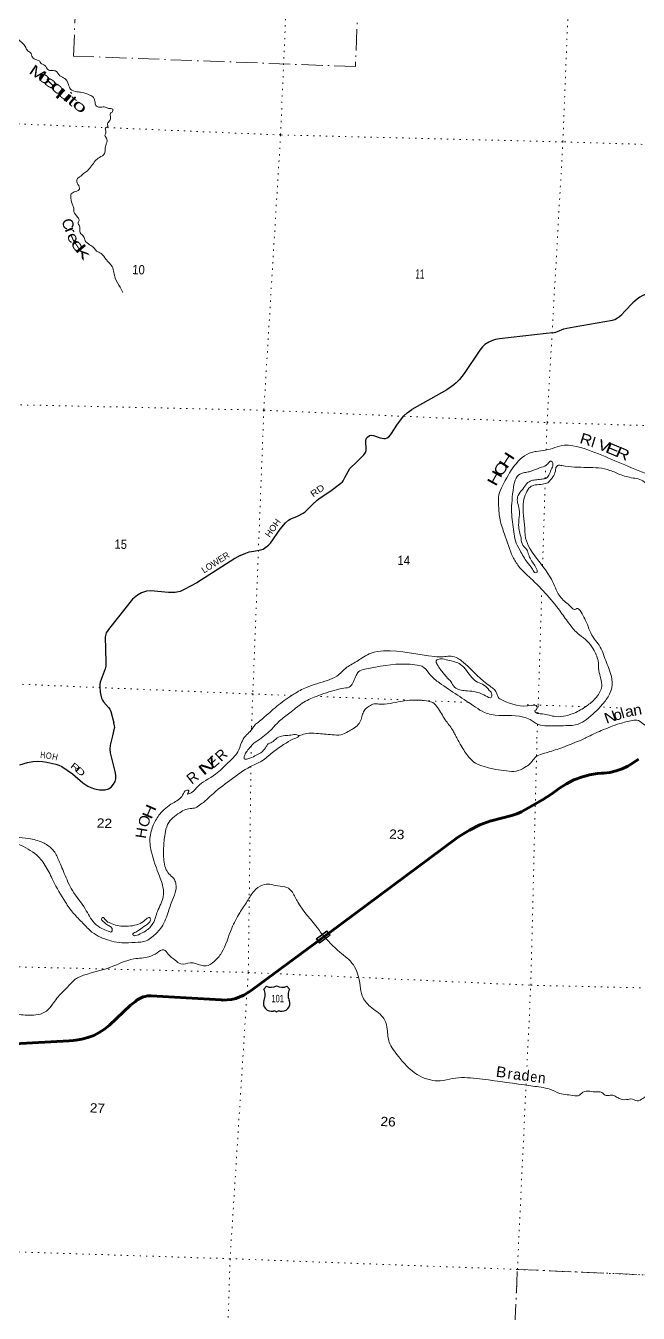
# Model space of a CAD drawing. Header units: feet. Extents: x -932108 to -739700, y 12311 to 202656.
# Drawn here: x -834618 to -823083, y 96062 to 120297 of the extents above; entities that cross this region are included whole.
import ezdxf
from ezdxf.enums import TextEntityAlignment as Align

# ---------------------------------------------------------------- set-up
doc = ezdxf.new("R2010")
doc.units = ezdxf.units.FT
doc.header["$LTSCALE"] = 80
doc.linetypes.add('DOT_DASHED', pattern=[7.7, 5, -1.2, 0.3, -1.2])
doc.linetypes.add('DOTTED', pattern=[1.5, 0.3, -1.2])
for name, color, linetype, lineweight in [('16', 7, 'Continuous', 25), ('20', 7, 'Continuous', 70), ('29', 7, 'Continuous', 25), ('30', 7, 'Continuous', 35), ('39', 7, 'Continuous', 13), ('44', 7, 'DOT_DASHED', 13), ('57', 7, 'Continuous', 13), ('7', 7, 'DOTTED', 13)]:
    doc.layers.add(name, color=color, linetype=linetype, lineweight=lineweight)
doc.layers.add('41', color=7, linetype='Continuous')

msp = doc.modelspace()

# ---------------------------------------------------------------- linework, layer by layer
at = {"layer": '16'}
for p, q in [((-830136, 102162.42), (-830084.69, 102221.18)), ((-829892.93, 102227.15), (-829893.21, 102226.95)), ((-829700.84, 102221.27), (-829649.45, 102162.42))]:
    msp.add_line(p, q, dxfattribs=at)
for centre, radius, start, end in [((-830328.98, 102051.79), 222.05, 332.97043, 29.75871), ((-829993.61, 102378.84), 182.07, 239.97227, 303.45418), ((-829791.83, 102378.34), 181.52, 236.33975, 300.08743), ((-829791.84, 102378.84), 182.07, 236.54582, 236.59441), ((-829456.48, 102051.79), 222.05, 150.24129, 207.02957), ((-829989.79, 101896.89), 151.42, 159.09177, 283.81923), ((-829795.67, 101896.89), 151.42, 256.18077, 20.90823)]:
    msp.add_arc(centre, radius, start, end, dxfattribs=at)
for centre, major_axis, start_param, end_param in [((-829934.45, 101698.07), (-19.56, 51.67), 4.95877769, 6.28318531), ((-829851, 101698.07), (19.56, 51.67), 0, 1.32637542)]:
    msp.add_ellipse(centre, major_axis=major_axis, ratio=0.929097, start_param=start_param, end_param=end_param, dxfattribs=at)
at = {"layer": '20'}
msp.add_lwpolyline([(-835297.97, 101107.46), (-833799, 101191.95), (-833722.74, 101196.98), (-833677.21, 101200.87), (-833560.78, 101219.4), (-833446.94, 101250), (-833336.91, 101292.33), (-833231.92, 101345.93), (-833133.1, 101410.21), (-833041.54, 101484.46), (-832642, 101857.95), (-832551.28, 101932.92), (-832518.95, 101959.22), (-832484.05, 101982), (-832446.96, 102001), (-832408.09, 102016.02), (-832367.85, 102026.89), (-832326.71, 102033.5), (-832285.09, 102035.77), (-832255.07, 102034.7), (-830935.8, 101959.42), (-830906.56, 101957.97), (-830824.77, 101959.73), (-830743.61, 101970.03), (-830663.97, 101988.76), (-830586.73, 102015.71), (-830512.72, 102050.58), (-830388.82, 102126.7), (-830350.51, 102154.05), (-828912.41, 103218.5), (-826509.06, 104997.39), (-826447.41, 105042), (-826261.16, 105157.71), (-826063.84, 105253.32), (-825857.6, 105327.77), (-825854, 105328.95), (-825463.59, 105432.39), (-825370.18, 105462.24), (-825280.39, 105501.69), (-825262.66, 105510.85), (-825204, 105542.95), (-824887, 105724.95), (-824709, 105837.95), (-824564.94, 105945.87), (-824435.07, 106030.15), (-824297.1, 106100.38), (-824152.54, 106155.81), (-824002.98, 106195.82), (-823850.06, 106219.99), (-823776.24, 106225.85), (-823735.8, 106227.96), (-823616.95, 106242.53), (-823500.27, 106269.45), (-823387.05, 106308.42), (-823278.52, 106359.02), (-823175.87, 106420.67), (-823080.23, 106492.72)], dxfattribs=at)
at = {"layer": '29'}
msp.add_line((-826689.05, 113446.04), (-827344.07, 113071.85), dxfattribs=at)
for points in [[(-822466.43, 114572.09), (-822497.1, 114622.37), (-822502.63, 114634.53), (-822513.68, 114699.74), (-822532.46, 114806.96), (-822587.69, 115030.23), (-822604.26, 115077.76), (-822626.36, 115120.87), (-822649.56, 115154.03), (-822677.18, 115186.08), (-822741.25, 115242.46), (-822754.51, 115250.19), (-822772.19, 115256.82), (-822818.58, 115262.35), (-822855.04, 115260.14), (-822895.92, 115253.51), (-822944.53, 115239.14), (-822995.34, 115218.14), (-823051.69, 115187.19), (-823105.82, 115151.82), (-823143.93, 115121.97), (-823184.26, 115083.29), (-823334.5, 114921.91)], [(-824697.67, 114519.32), (-824638.09, 114529.52), (-824604.4, 114540.57), (-824485.63, 114589.21), (-824429.85, 114604.68), (-824288.44, 114629), (-823565.94, 114755), (-823521.75, 114770.48), (-823473.14, 114797), (-823435.02, 114823.53), (-823391.39, 114861.11), (-823334.5, 114921.91)], [(-825693.23, 114406.52), (-825771.56, 114390.26), (-825830.11, 114370.36), (-825895.3, 114341.62), (-825969.31, 114295.2), (-826014.61, 114253.2), (-826068.74, 114189.09), (-826362.6, 113749.17), (-826450.98, 113638.64), (-826509.53, 113576.74), (-826557.04, 113534.74), (-826689.05, 113446.04)], [(-824697.67, 114519.32), (-824814.3, 114502.65), (-825693.23, 114406.52)], [(-829220.54, 111286.58), (-829131.07, 111363.89), (-829072.54, 111410.32), (-828891.36, 111529.69), (-828683.67, 111684.44), (-828654.93, 111710.96), (-828639.47, 111730.86), (-828608.54, 111790.55), (-828513.53, 111960.76), (-828484.81, 111993.93), (-828418.53, 112051.4), (-828250.61, 112219.41), (-828216.35, 112263.62), (-828206.42, 112299), (-828210.83, 112493.53), (-828200.89, 112533.32), (-828184.32, 112555.43), (-828143.44, 112584.17), (-828100.36, 112590.8), (-828068.32, 112584.17), (-827941.28, 112537.74), (-827873.88, 112528.9), (-827845.16, 112528.9), (-827813.13, 112537.74), (-827778.87, 112559.85), (-827742.42, 112604.06), (-827618.69, 112798.6), (-827499.38, 112953.34), (-827431.98, 113010.82), (-827344.07, 113071.85)], [(-830579.81, 110324.01), (-830474.44, 110371.32), (-830408.15, 110391.22), (-830324.19, 110404.48), (-830189.41, 110428.8), (-830147.43, 110444.27), (-830094.4, 110479.65), (-830043.59, 110521.64), (-830008.23, 110557.02), (-829824.85, 110820.08), (-829723.21, 110939.46), (-829669.08, 110988.09), (-829639.25, 111010.2), (-829500.05, 111067.67), (-829391.79, 111120.73), (-829355.33, 111145.04), (-829327.71, 111169.36), (-829220.54, 111286.58)], [(-830579.81, 110324.01), (-830677.56, 110268.57), (-831397.26, 109808.12)], [(-831397.26, 109808.12), (-831632.22, 109686.02), (-831711.76, 109646.23), (-831804.56, 109628.55), (-831928.29, 109628.55), (-832259.71, 109659.49), (-832343.67, 109655.07), (-832436.47, 109624.12), (-832516.01, 109579.91), (-832608.81, 109500.33), (-833037.45, 108956.51), (-833103.74, 108868.09), (-833121.41, 108797.35), (-833108.16, 108324.27), (-833111.47, 108240.27), (-833121.41, 108191.63), (-833214.21, 107944.04), (-833224.15, 107897.62), (-833224.15, 107851.2), (-833214.21, 107753.93), (-833191.01, 107638.98), (-833174.99, 107601.4), (-833152.35, 107568.23), (-833059.55, 107466.54), (-833034.69, 107431.18), (-833015.36, 107386.96), (-832960.86, 107175.88)], [(-834728.99, 106387.37), (-834585.88, 106428.25), (-834481.53, 106445.84), (-834390.55, 106453.89), (-834302.49, 106448.04), (-834222.31, 106437.05), (-834049.86, 106397.48), (-833997.13, 106379.9), (-833941.12, 106353.53), (-833739.01, 106217.26), (-833541.3, 106045.82), (-833447.94, 105984.27), (-833393.02, 105957.9), (-833324.92, 105935.92), (-833230.45, 105916.14), (-833123.91, 105913.94), (-833056.91, 105931.52), (-833009.68, 105962.3), (-832962.44, 106019.44), (-832933.89, 106072.19), (-832921.8, 106120.55), (-832922.9, 106188.68), (-832934.98, 106261.22), (-833018.46, 106612.89), (-833026.15, 106681.02), (-833018.46, 106753.55), (-832978.92, 106933.79), (-832943.77, 107074.45), (-832942.38, 107095.88), (-832943.48, 107117.86), (-832961.61, 107175.56)]]:
    msp.add_lwpolyline(points, dxfattribs=at)
at = {"layer": '39'}
for points in [[(-835048.64, 120293.24), (-834962.53, 120249.25), (-834833.62, 120118.07), (-834725.98, 120015.82), (-834628.72, 119903.79), (-834584.63, 119831.77), (-834531.46, 119791.76), (-834489.89, 119703.67), (-834410.86, 119652.77), (-834355.17, 119628.84), (-834332.22, 119589.77), (-834274.57, 119563.76), (-834214.56, 119485.19), (-834149.06, 119452.88), (-834054.53, 119445.92), (-833972.68, 119356.58), (-833883.64, 119303.35), (-833810.68, 119188.04), (-833773.08, 119102.08), (-833655.65, 119054.03), (-833561.31, 119041.02), (-833409.65, 118991.92), (-833342.64, 118943.41), (-833313.16, 118855.69), (-833296.88, 118796.64), (-833245.47, 118764.76), (-833182.91, 118766.87), (-833102.48, 118760.34), (-833060.76, 118740.88), (-832980.64, 118724.27), (-832981.98, 118681.92), (-833021.27, 118650.83), (-833019.98, 118563.98), (-833046.25, 118498.17), (-833080.33, 118440.67), (-833071.53, 118400.02), (-833116.8, 118371.14), (-833107.07, 118296.14), (-833125.1, 118236.13), (-833089.19, 118160.32), (-833111.08, 118041.88), (-833122.07, 117949.35), (-833134.05, 117889.15), (-833229.05, 117817.39), (-833307.69, 117753.2), (-833456.68, 117568.03), (-833528.95, 117513.73), (-833580.83, 117466.88), (-833628.24, 117434.03), (-833658.35, 117374.39), (-833634.14, 117311.06), (-833604.73, 117221.31), (-833678.7, 117177.17), (-833760.72, 117133.27), (-833769.32, 117052.78), (-833729.41, 116912.24), (-833711.31, 116847.07), (-833710.89, 116796.59), (-833635.66, 116689.28), (-833613.4, 116628.02), (-833630.79, 116588.18), (-833606.58, 116524.85), (-833600.69, 116456.02), (-833592.34, 116401.26), (-833527.99, 116332.64), (-833498.38, 116248.95), (-833414.01, 116175.68), (-833337.18, 116118.8), (-833282.7, 116056.55), (-833199.45, 116011.58), (-833102.32, 115895.51), (-832989.59, 115762.82), (-832958.73, 115654.86), (-832932.03, 115543), (-832838.57, 115374.56), (-832791.34, 115274.17)], [(-811435.17, 120085.19), (-811514.95, 119984.7), (-811611.2, 119937.2), (-811720.41, 119926.44), (-811830.89, 119875.35), (-811961.91, 119748.17), (-812270.99, 119473.06), (-812398.63, 119325.59), (-812547.45, 119081.86), (-812597.79, 118956.23), (-812557.98, 118876.26), (-812516.8, 118776.06), (-812546.49, 118665.94), (-812568.31, 118549.52), (-812572.77, 118408.33), (-812625.99, 118319.13), (-812929.96, 118078.18), (-813060.06, 117916.65), (-813115.99, 117805.32), (-813213.67, 117648.85), (-813297.1, 117560.57), (-813426.98, 117469.7), (-813640.43, 117413.71), (-813780.12, 117331.22), (-813846.38, 117212.13), (-813889.62, 117056), (-813931.32, 116821.07), (-813941.63, 116686.13), (-813897.76, 116543.45), (-813879.18, 116429.81), (-813898.57, 116262.84), (-813925.97, 115906.34), (-813957.89, 115725.63), (-814050.32, 115480.16), (-814194.22, 115264.55), (-814383.33, 115149.26), (-814568.65, 115090.39), (-814770.5, 115082.49), (-815009.46, 115112.09), (-815356.61, 115163.2), (-815557.99, 115234.03), (-815649.65, 115331.75), (-815715.55, 115479.15), (-815794.47, 115788.46), (-815855.11, 116038.66), (-815900.1, 116209.64), (-815995.07, 116394.28), (-816309.69, 116708.86), (-816476.45, 116790.73), (-816620.02, 116777), (-816751.4, 116702.33), (-816957.9, 116547.2), (-817186.94, 116380.65), (-818184.59, 115751.31), (-818444.22, 115573.6), (-818871.24, 115138.6), (-819014.57, 114941.14), (-819119.09, 114696.05), (-819258.15, 114314.74), (-819350.47, 113881.51), (-819397.82, 113658.87), (-819428.52, 113389.29), (-819431.54, 113229.89), (-819404.42, 113067.54), (-819417.13, 112920.55), (-819498.15, 112717.13), (-819602.29, 112484.14), (-819753.95, 112214.25), (-819978.54, 111997.1), (-820190.79, 111787.64), (-820559.68, 111469.96), (-820709.19, 111395.84), (-820921.36, 111380.2), (-821027.11, 111351.16), (-821107.32, 111301.15), (-821217.03, 111274.26), (-821293.84, 111203.95), (-821357.07, 111117.08), (-821428.13, 111101.1), (-821548.59, 111116.94), (-821830.72, 111184.21), (-822095.29, 111232.77), (-822447.91, 111302.22), (-822631.92, 111348.28), (-822746.19, 111432.57), (-822838.91, 111560.61), (-822918.42, 111659.98), (-823022.55, 111745.97), (-823148.54, 111778.13), (-823406.56, 111842.63), (-823615.55, 111927.83), (-824519.94, 112016.36), (-824600.56, 112016.83), (-824631.99, 111979.44), (-824644.16, 111913.2), (-824691.97, 111803.63), (-824786.11, 111695.51)], [(-820068.86, 112456.16), (-820043.32, 112435.18), (-820034.97, 112380.42), (-820085.24, 112256.8), (-820140.95, 112088.93), (-820324.75, 111886.67), (-820413.46, 111822.79), (-820469.98, 111820.5), (-820481.17, 111849.11), (-820486.32, 111877.53), (-820491.4, 111907.97), (-820524.2, 111890.81), (-820587.3, 111807.97), (-821076.52, 111510.16), (-821249.94, 111444.86), (-821325.16, 111424.98), (-821410.16, 111350.89), (-821567.4, 111287.11), (-821738.34, 111300.47), (-822021.01, 111414.19), (-822165.68, 111493.36), (-822405.96, 111545.21), (-822561.65, 111594.44), (-822628.91, 111634.87), (-822654.07, 111667.95), (-822629.65, 111675.27), (-822487.55, 111642.62), (-822309.7, 111592.7), (-822273.32, 111595.62), (-822260.54, 111617.43), (-822279.6, 111652.34), (-822403.32, 111692.5), (-822760.89, 111796.43), (-823276.46, 112004.16), (-823765.85, 112211.09), (-824314.61, 112389.56), (-824473.46, 112402.55), (-824656.38, 112355.71), (-824827.21, 112308.5), (-825003.33, 112285.68), (-825088.61, 112266.11), (-825636.63, 111639.02), (-825706.62, 111465.54), (-825713.19, 111257.8), (-825685.16, 110996.49), (-825600.93, 110727.39), (-825443.07, 110300.56), (-825335.7, 110125.64), (-825109.09, 109896.55), (-824519.31, 109230.25), (-824349.28, 108996.86), (-824191.25, 108830.46), (-824043.7, 108714.86), (-823931.48, 108566.03), (-823839.81, 108341.12), (-823825.34, 108160.99), (-823787.89, 108006.39), (-823770.33, 107860.49), (-823867.34, 107661.6), (-824033.49, 107507.24), (-824259.5, 107372.9), (-824636.97, 107293.72), (-824887.45, 107341.84), (-824977.83, 107352.71), (-825021.3, 107380.3), (-825028.53, 107406.77), (-825007.95, 107420.27), (-824988.54, 107460.05), (-825005.46, 107498.93), (-825089.98, 107503.56), (-825641.29, 107601.36), (-825722.14, 107658.37), (-825744.4, 107719.62), (-825792.26, 107799.84), (-825872.92, 107862.9), (-826345.35, 108287.34), (-826513.04, 108403.57), (-826637.14, 108431.63), (-826758.49, 108419.23), (-826911.56, 108423.96), (-827879.95, 108528.6), (-828111.08, 108487.29), (-828252.47, 108414.94), (-828466.26, 108284.27), (-828573.1, 108220.95), (-828668.67, 108131.03), (-828759.84, 108053.09), (-828937.74, 107973.8), (-829332.98, 107842.68), (-829564.71, 107718.61), (-829855.45, 107513.6), (-830120.7, 107285.58), (-830218.04, 107203.8), (-830290.38, 107147.49), (-830343.43, 107079.11)], [(-825052.88, 111929.87), (-824905.95, 111985.89), (-824787.04, 112048.84), (-824724.9, 112101.43), (-824693.82, 112064.13), (-824710.98, 111967.75), (-824754.64, 111862.1), (-824807.47, 111785), (-824892.83, 111763.41), (-824990.01, 111750.26), (-825093.3, 111735.29), (-825179.67, 111681.43), (-825255.56, 111576.77), (-825346.05, 111456.41), (-825359.56, 111347.81), (-825331.16, 111225.8), (-825319.19, 111094.2), (-825335.58, 110894.84), (-825290.86, 110651.18), (-825254.73, 110518.84), (-825182.82, 110433.84), (-825145.6, 110335.78), (-825107.94, 110251.84), (-825044.47, 110154.99), (-824992.96, 110062.55), (-824988.45, 110013.96), (-825017.09, 110000.71), (-825075.54, 110065.1), (-825174.04, 110201.4), (-825308.33, 110417.53), (-825397.19, 110604), (-825426.2, 110770.45), (-825468.91, 111141.23), (-825459.88, 111363.03), (-825431.9, 111610.49), (-825380.09, 111782.51), (-825288.61, 111870.53), (-825201.3, 111890.04), (-825116.08, 111907.6), (-825052.88, 111929.87)], [(-824786.11, 111695.51), (-824885.75, 111668.3), (-825021.33, 111652.3), (-825121.36, 111613), (-825195.48, 111500.21), (-825244.76, 111344.26), (-825247.43, 111132.36), (-825224.49, 110901.5), (-825204.07, 110654.56), (-825123.65, 110456.24), (-824739.5, 109917.43), (-824660.02, 109753.46), (-824590.22, 109601.9), (-824428.41, 109427.31), (-824326.49, 109335.33), (-824281.06, 109305.66), (-824238, 109328.56), (-824202.19, 109313.32), (-824127.15, 109199.96), (-824056.84, 109064.54), (-823995.29, 108907.18), (-823907.42, 108753.04), (-823818.41, 108635.21), (-823696.43, 108348.8), (-823589.05, 108046.68), (-823579.51, 107838.44), (-823623.74, 107714.63), (-823756.74, 107524.93), (-824060.1, 107239.55), (-824216.16, 107149.48), (-824444.83, 107122.23), (-824799.8, 107117.05), (-824962.3, 107142.27), (-825120.55, 107238.01), (-825242.07, 107284.16), (-825855.39, 107333.41), (-825979.17, 107371.56), (-826145.42, 107469.56), (-826828.43, 107928.78), (-826997.24, 108073.3), (-827119.65, 108218.41), (-827291.46, 108268.14), (-827460.38, 108281.44), (-828229.53, 108184.08), (-828347.87, 108139.28), (-828394.54, 108066.03), (-828448.46, 107954.64), (-828499.73, 107863.35), (-828627.89, 107826.94), (-828763.85, 107798.84), (-829148.83, 107673.45), (-829410.96, 107544.27), (-829646.55, 107361.78), (-829836.75, 107212.2), (-829974.1, 107065.49)], [(-826676.4, 108018.97), (-826808.38, 108180.52), (-826868, 108271.2), (-826887.86, 108344.49), (-826810.18, 108378.43), (-826665.81, 108353.78), (-826537.74, 108323.58), (-826430.45, 108273.82), (-826214.49, 108026.9), (-826110.29, 107942.92), (-825989.16, 107884.67), (-825887.43, 107786.63), (-825837.42, 107710.39), (-825853.31, 107654.35), (-825961.17, 107685.95), (-826182.49, 107763.45), (-826335.18, 107780.28), (-826441.6, 107793.67), (-826542.78, 107845.25), (-826613.99, 107952.44), (-826676.4, 108018.97)], [(-828544.25, 107012.64), (-828456.57, 107060.51), (-828357.15, 107144.25), (-828303.87, 107235.47), (-828274.43, 107337.53), (-828231.48, 107420.99), (-828169.27, 107475.6), (-828083.02, 107525.43), (-827966.02, 107527.87), (-827553.44, 107577.68), (-827038.91, 107584), (-826951.12, 107555.04), (-826863.23, 107465.51), (-826717.37, 107232.86), (-826582.19, 107044.96), (-826541.29, 106971.36), (-826525.27, 106938.17)], [(-824157.37, 106851.81), (-824061.9, 106898.61), (-823778.47, 107028.95), (-823429.55, 107161.51), (-823193.88, 107218.83), (-823080.97, 107219.37), (-822950.66, 107132.57), (-822799.29, 107137.98), (-822694.85, 107189.27), (-822576.36, 107302.7), (-822422.5, 107386.78), (-822259.11, 107378.95)], [(-829974.1, 107065.49), (-830091, 106962.95), (-830216, 106862.95), (-830343, 106773.95), (-830417, 106685.95), (-830479, 106601.95), (-830502, 106538.95), (-830502, 106499.95), (-830434, 106499.95), (-830302, 106551.95), (-830159, 106638.95), (-830087, 106728.95), (-830053, 106777.95), (-829985, 106808.95), (-829881, 106890.95), (-829770, 106932.95), (-829655, 106941.95), (-829539, 106954.95), (-829491, 106942.95), (-829476, 106929.95), (-829509, 106899.95), (-829585, 106866.95), (-829761, 106766.95), (-829973, 106616.95), (-830175, 106455.95), (-830383, 106351.95), (-830774, 106090.95), (-831118, 105816.95), (-831271, 105677.95), (-831371, 105607.95), (-831421, 105575.95), (-831492, 105564.95), (-831607, 105544.95), (-831717, 105482.95), (-831846, 105389.95), (-831946, 105262.95), (-831994, 105083.95), (-832022, 104818.95), (-832011, 104549.95), (-831971, 104410.95), (-831899, 104312.95), (-831818, 104224.95), (-831789, 104134.95), (-831790, 104027.95), (-831856, 103840.95), (-831942, 103594.95), (-832079, 103301.95), (-832244, 103139.95), (-832349, 103073.95), (-832556, 103041.95), (-832808, 103034.95), (-832996, 103066.95), (-833209, 103138.95), (-833370, 103236.95), (-833542, 103404.95), (-833717, 103588.95), (-833871, 103798.95), (-834102, 104203.95), (-834237, 104467.95), (-834411, 104684.95), (-834574, 104796.95), (-834745, 104882.95), (-834845, 104899.95), (-834988, 104863.95), (-835249, 104789.95), (-835383, 104773.95), (-835527, 104746.95), (-835627.2, 104724.47)], [(-835615.3, 105029.57), (-835428, 105023.95), (-835201, 105025.95), (-835020, 105047.95), (-834801, 105026.95), (-834563, 104998.95), (-834298, 104920.95), (-834120, 104799.95), (-834011, 104621.95), (-833892, 104341.95), (-833739, 104016.95), (-833498, 103673.95), (-833322, 103405.95), (-833183, 103304.95), (-833067, 103253.95), (-833001, 103242.95), (-832987, 103278.95), (-833009, 103327.95), (-833072, 103366.95), (-833140, 103420.95), (-833185, 103462.95), (-833194, 103482.95), (-833169, 103509.95), (-833112, 103461.95), (-833022, 103404.95), (-832893, 103360.95), (-832757, 103345.95), (-832605, 103356.95), (-832460, 103400.95), (-832343, 103484.95), (-832286, 103510.95), (-832265, 103473.95), (-832294, 103417.95), (-832425, 103316.95), (-832546, 103237.95), (-832604, 103189.95), (-832591, 103176.95), (-832497, 103186.95), (-832361, 103255.95), (-832222, 103398.95), (-832136, 103624.95), (-832027, 103902.95), (-832033, 104082.95), (-832122, 104352.95), (-832246, 104721.95), (-832278, 105004.95), (-832210, 105258.95), (-832091, 105458.95), (-831850, 105662.95), (-831664, 105813.95), (-831584, 105904.95), (-831546, 105897.95), (-831573, 105835.95), (-831505, 105859.95), (-831379, 105976.95), (-831045, 106206.95), (-830805, 106426.95), (-830625, 106626.95), (-830553, 106802.95), (-830480, 106924.95), (-830393, 107013.95), (-830343.43, 107079.11)], [(-828544.25, 107012.64), (-828685, 106950.95), (-828844, 106949.95), (-829145, 106974.95), (-829331, 106974.95), (-829437, 106944.95), (-829482, 106934.95)], [(-826525.27, 106938.17), (-826423, 106752.95), (-826271, 106526.95), (-826145, 106413.95), (-825987, 106352.95), (-825763, 106296.95), (-825561, 106269.95), (-825384, 106263.95), (-825224, 106333.95), (-825118, 106409.95), (-825071, 106470.95), (-824987, 106551.95), (-824851, 106602.95), (-824578, 106687.95), (-824157.37, 106851.81)], [(-835218, 101966.95), (-835191, 101855.95), (-835075, 101786.95), (-834843, 101703.95), (-834558, 101671.95), (-834382, 101682.95), (-834226, 101750.95), (-834114, 101878.95), (-833939, 102094.95), (-833789, 102247.95), (-833686, 102350.95), (-833596, 102396.95), (-833036, 102570.95), (-832580, 102732.95), (-832300, 102770.95), (-832143, 102846.95), (-832018, 102899.95), (-831933, 102819.95), (-831803, 102708.95), (-831699, 102637.95), (-831515, 102658.95), (-831421, 102644.95), (-831221, 102599.95), (-831071, 102679.95), (-830930, 102845.95), (-830739, 103308.95), (-830588, 103596.95), (-830445, 103820.95), (-830318, 104006.95), (-830162, 104119.95), (-830018, 104135.95), (-829870, 104104.95), (-829698, 104077.95), (-829597, 103985.95), (-829493, 103799.95), (-829106, 103289.95), (-829037.57, 103195.15)], [(-829037.57, 103195.15), (-828703, 102858.95), (-828448, 102619.95), (-828370, 102452.95), (-828320, 102224.95), (-828283, 102037.95), (-828129, 101833.95), (-827892, 101633.95), (-827836, 101532.95), (-827807, 101367.95), (-827762, 101133.95), (-827672, 100992.95), (-827569, 100858.95), (-827190, 100523.95), (-826998, 100453.95), (-826813, 100435.95), (-826580, 100479.95), (-826357, 100496.95), (-826130, 100480.95), (-825223, 100358.95), (-824914, 100315.95), (-824751, 100279.95), (-824563, 100199.95), (-824278, 100156.95), (-824212, 100153.95), (-824126, 100222.95), (-823997, 100241.95), (-823862, 100227.95), (-823782, 100222.95), (-823723, 100177.95), (-823644, 100157.95), (-823581, 100167.95), (-823517, 100146.95), (-823440, 100104.95), (-823302, 100082.95), (-823193, 100092.95), (-823104, 100059.95), (-822997, 100105.95), (-822926.05, 100152.03)]]:
    msp.add_spline(points, degree=3, dxfattribs=at)
at = {"layer": '44'}
msp.add_lwpolyline([(-833662.05, 121046.06), (-829705.6, 120878.49), (-829596.47, 123422.63), (-825616, 123335.16), (-825651.98, 122430.29), (-826311.86, 122446.43), (-826338.08, 121786.87), (-825678.2, 121770.73), (-825717.54, 120781.4), (-828357.06, 120845.96), (-828409.5, 119526.85), (-833718.62, 119727.27)], close=True, dxfattribs=at)
msp.add_lwpolyline([(-825600, 91525.95), (-825359, 96886.95), (-820059, 96657.95), (-820104.76, 95292.19)], dxfattribs=at)
at = {"layer": '57'}
for points in [[(-828946, 103260.95), (-828883, 103176.95), (-829083, 103026.95), (-829146, 103110.95)], [(-829134.8, 103109.35), (-828947.6, 103249.75), (-828894.2, 103178.55), (-829081.4, 103038.15)]]:
    msp.add_lwpolyline(points, close=True, dxfattribs=at)
at = {"layer": '7'}
for p, q in [((-824833.63, 111773.63), (-824825.74, 112026.56)), ((-824884.77, 110136.51), (-824836.64, 111677.4)), ((-826286.88, 107561.08), (-829151.96, 107672.24)), ((-824071.44, 107479.81), (-825191.44, 107517.39)), ((-823476.32, 107459.84), (-823805.85, 107470.9)), ((-824990.69, 106882.06), (-824980.51, 107149.72)), ((-830367.05, 107079.41), (-830367.46, 107047.52)), ((-830367.03, 107079.94), (-830367.34, 107056.11)), ((-830371.41, 106743.95), (-830374.33, 106520.97))]:
    msp.add_line(p, q, dxfattribs=at)
for points in [[(-829596.47, 123422.63), (-829818.74, 118240.92), (-830133.71, 113060.05), (-830340.87, 107718.38), (-830367.03, 107079.94)], [(-824816.85, 112311.2), (-824800.69, 112828.56), (-824502.67, 118110.9), (-824296.07, 123307.22)], [(-819169.57, 117946.03), (-824502.67, 118110.9), (-829818.74, 118240.92), (-835113.68, 118465.17)], [(-835313.45, 113173.79), (-830133.71, 113060.05), (-824800.69, 112828.56), (-819978.72, 112679.5)], [(-824972.82, 107351.93), (-824966.81, 107509.85), (-824899.47, 109665.95)], [(-829609.26, 107689.99), (-830340.87, 107718.38), (-835511.07, 107934.74)], [(-825179.18, 100703.77), (-825107, 102235.95), (-824990.69, 106882.06)], [(-830376.48, 106355.86), (-830427, 102476.95), (-830769, 97087.95), (-830942, 91746.95), (-831111, 86222.95), (-831349, 80913.95), (-831511, 75550.95), (-831558, 70273.95), (-831816, 64929.95), (-831912, 61219.95)], [(-835705.13, 102603.96), (-830427, 102476.95), (-825107, 102235.95), (-819810.02, 102113.06)], [(-826622.67, 61023.94), (-826486, 64758.95), (-826262, 70050.95), (-826139, 75362.95), (-825990, 80711.95), (-825770, 86052.95), (-825600, 91525.95), (-825359, 96886.95), (-825194.31, 100382.78)], [(-820059, 96657.95), (-825359, 96886.95), (-830769, 97087.95), (-835904.01, 97251.89)]]:
    msp.add_lwpolyline(points, dxfattribs=at)

# ---------------------------------------------------------------- texts
at = {"layer": '16', "width": 0.6}
msp.add_text('101', height=140, dxfattribs=at).set_placement((-829873.14, 101915.38), align=Align.CENTER)
at = {"layer": '30'}
for s, rotation, width, p in [('RD', 35.424, 1.2, (-829203.55, 111416.02)), ('HOH', 54.63, 1.05, (-830024.05, 110655.78)), ('H', 355.524, 0.65, (-834347.45, 106515.95)), ('O', 350.19, 0.8, (-834247.62, 106506.72)), ('H', 345.996, 0.85, (-834129.65, 106488.33)), ('R', 321.432, 1.45, (-833788.41, 106345.85)), ('D', 317.638, 1.6, (-833697.42, 106276.88))]:
    msp.add_text(s, height=120, rotation=rotation, dxfattribs=dict(at, width=width)).set_placement(p)
msp.add_text('LOWER', height=120, rotation=32.61, dxfattribs=at).set_placement((-831260.68, 109985.51))
at = {"layer": '41'}
for s, rotation, width, p in [('M', 325.437, 1.4, (-834572.82, 119414.6)), ('o', 326.973, 1.55, (-834409.83, 119299.58)), ('s', 327.141, 1.85, (-834301.17, 119217.37)), ('q', 317.634, 2.05, (-834176.03, 119144.92)), ('u', 318.174, 2.05, (-834052.97, 119037.91)), ('i', 318.428, 1.75, (-833933.67, 118920.88)), ('t', 320.504, 1.75, (-833846.22, 118852.17)), ('o', 322.203, 1.75, (-833759.32, 118788.9)), ('C', 287.202, 1.05, (-833945.78, 116634.04)), ('r', 292.651, 1.4, (-833888.7, 116467.53)), ('e', 293.55, 1.3, (-833851.17, 116354.46)), ('e', 304.362, 1.65, (-833783.74, 116203.82)), ('k', 309.892, 2.05, (-833701.03, 116081.46)), ('R', 343.131, 1.15, (-824198.82, 112446.79)), ('V', 340.131, 1.2, (-823862.68, 112333.34)), ('H', 57.167, 1.55, (-825557.43, 111940.16)), ('E', 337.059, 1.45, (-823720.47, 112278.73)), ('R', 337.088, 1.3, (-823527.63, 112199.42)), ('O', 57.843, 1.3, (-825657.38, 111793.62)), ('H', 60.721, 1.45, (-825767.33, 111611.79)), ('N', 19.215, 1.15, (-823682.4, 107154.65)), ('o', 14.849, 1.05, (-823523.16, 107213.15)), ('a', 11.491, 1.1, (-823314.02, 107279.94)), ('n', 11.267, 1.1, (-823161.31, 107306.7))]:
    msp.add_text(s, height=200, rotation=rotation, dxfattribs=dict(at, width=width)).set_placement(p)
for s, rotation, p in [('I', 343.131, (-823990.54, 112375.96)), ('l', 15.747, (-823382.6, 107256.78))]:
    msp.add_text(s, height=200, rotation=rotation, dxfattribs=at).set_placement(p)
for s, rotation, p in [('R', 43.349, (-830866.87, 106496.95)), ('E', 40.885, (-831022.47, 106364.78)), ('R', 38.036, (-831415.23, 106068.31)), ('r', 352.276, (-825510.73, 100473.92)), ('a', 352.276, (-825374.06, 100457.84)), ('d', 354.172, (-825214.27, 100438.97))]:
    msp.add_text(s, height=200, rotation=rotation, dxfattribs=at).set_placement(p, align=Align.CENTER)
for s, rotation, width, p in [('V', 39.943, 1.75, (-831097.07, 106310.69)), ('I', 39.428, 1.6, (-831226.08, 106207.77)), ('O', 69.713, 1.05, (-832290.07, 105291.76)), ('H', 66.656, 1.35, (-832200.21, 105466.1)), ('H', 80.607, 1.05, (-832341.22, 105086.75)), ('B', 352.402, 1.1, (-825675.37, 100503.94)), ('e', 353.449, 0.85, (-825059.92, 100414.52)), ('n', 354.89, 0.95, (-824907.04, 100393.45))]:
    msp.add_text(s, height=200, rotation=rotation, dxfattribs=dict(at, width=width)).set_placement(p, align=Align.CENTER)
at = {"layer": '7'}
for s, rotation, width, p in [('10', 358.229, 0.9, (-832613.02, 115621.97)), ('11', 358.229, 0.65, (-827281.33, 115539.92)), ('15', 358.229, 0.9, (-832947.67, 110453.49)), ('14', 358.229, 0.9, (-827618.01, 110150.32)), ('22', 357.541, 1.1, (-833282.22, 105204.43)), ('23', 357.541, 1.1, (-827777, 104995.95)), ('27', 357.541, 1.1, (-833415, 99842.95)), ('26', 357.541, 1.1, (-827940, 99586.95))]:
    msp.add_text(s, height=175, rotation=rotation, dxfattribs=dict(at, width=width)).set_placement(p)

doc.saveas('drawing.dxf')
